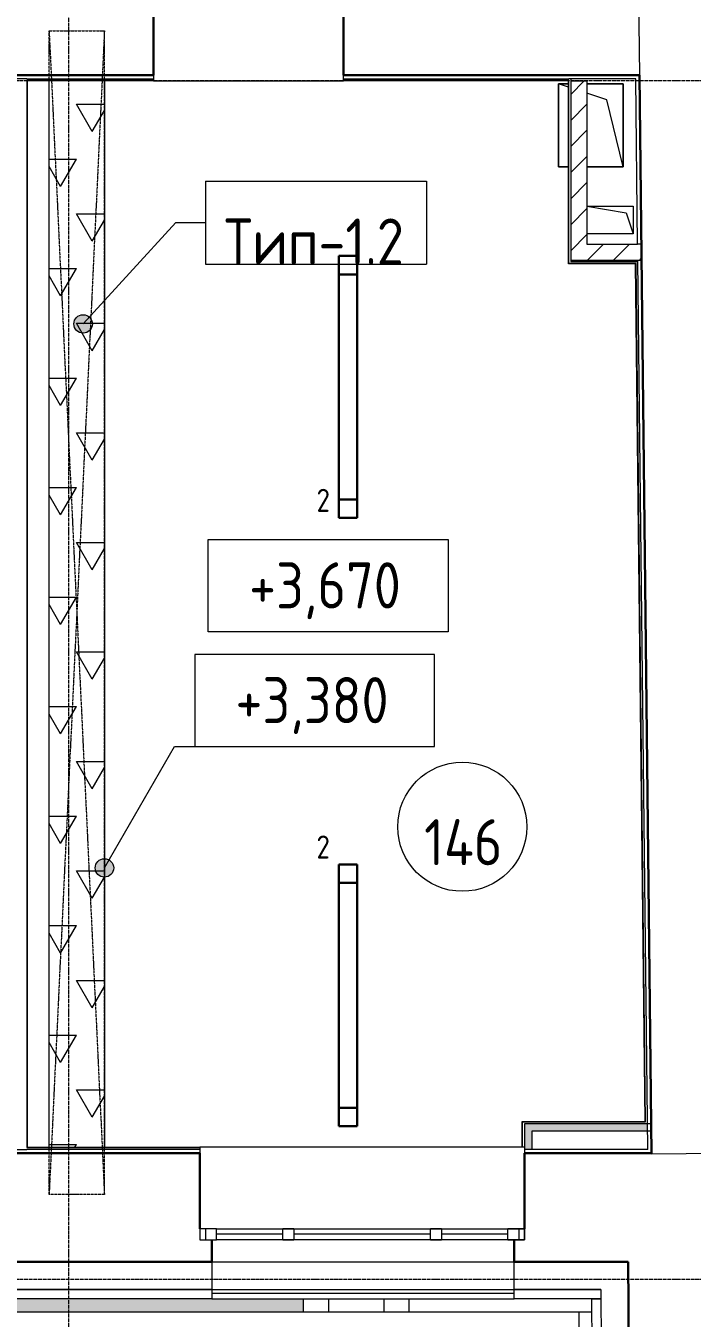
# Model space of a CAD drawing. Header units: millimetres. Extents: x -13069 to 207500, y -71366 to 56785.
# Drawn here: x 38216 to 41830, y 1583 to 8592 of the extents above; entities that cross this region are included whole.
import ezdxf

# ---------------------------------------------------------------- set-up
doc = ezdxf.new("R2010")
doc.units = ezdxf.units.MM
doc.linetypes.add('ADSK_Линия сетки', pattern=[25, 20, -2.5, 0, -2.5])
doc.linetypes.add('ADSK_Штрихпунктирная 2 точки_ш15 п1_5 п1_5 п1_5', pattern=[19.5, 15, -1.5, 0, -1.5, 0, -1.5])
for name, color, linetype, lineweight in [('_ Окна', 7, 'Continuous', 9), ('Аннотация', 7, 'Continuous', 18), ('Марки', 7, 'Continuous', 20), ('Марки помещений', 7, 'Continuous', 20), ('Обобщенные модели', 7, 'Continuous', 18), ('Окна', 7, 'Continuous', 9), ('Оси', 7, 'Continuous', 9), ('Отметки', 7, 'Continuous', 9), ('Потолки', 7, 'Continuous', 9), ('Потолки штриховка', 7, 'Continuous', 9), ('Стены внутренние', 7, 'Continuous', 18), ('Стены наружные', 7, 'Continuous', 18), ('Стены несущие', 7, 'Continuous', 30), ('Стены отделка', 7, 'Continuous', 30), ('Стены штриховка', 7, 'Continuous', 9), ('Стены штриховка поверхности', 7, 'Continuous', 18)]:
    doc.layers.add(name, color=color, linetype=linetype, lineweight=lineweight)
doc.layers.add('Линии', color=7, linetype='Continuous', lineweight=9, true_color=0x00a600)
doc.styles.add('GOST Common_1', font='GOST_Common.ttf', dxfattribs={"width": 0.9, "height": 250})
doc.styles.add('GOST Common_2', font='GOST_Common.ttf', dxfattribs={"width": 0.9, "height": 250})
doc.styles.add('GOST Common_4', font='GOST_Common.ttf', dxfattribs={"width": 0.9, "height": 125})
doc.styles.add('GOST Common_B', font='', dxfattribs={"width": 0.9, "height": 250})
doc.styles.get('GOST Common_B').set_extended_font_data('GOST Common', bold=True)
pattern_1 = [(45, (0, 0), (-70.71068, 70.71068), [])]

# ---------------------------------------------------------------- blocks, each defined once
blk = doc.blocks.new('GM_Отверстие прямоугольное _в плите_ - Отверстие-1433103-План потолков 1-го этажа')
at = {"layer": 'Обобщенные модели'}
for p, q in [((20.6, 225), (-175, 225)), ((-175, 225), (-175, -225)), ((-175, 225), (-87.5, -137.5)), ((-175, -225), (-175, 225)), ((-175, 225), (20.6, 225)), ((175, 225), (120.6, 225)), ((120.6, 225), (175, 225)), ((175, -225), (175, 225)), ((175, 225), (175, -225)), ((-87.5, -137.5), (20.6, -173.5)), ((120.5, -206.8), (175, -225)), ((-175, -225), (20.6, -225)), ((20.6, -225), (-175, -225)), ((120.5, -225), (175, -225)), ((175, -225), (120.5, -225))]:
    blk.add_line(p, q, dxfattribs=at)
blk = doc.blocks.new('GM_Отверстие прямоугольное _в плите_ - Отверстие-V7-План потолков 1-го этажа')
at = {"layer": 'Обобщенные модели'}
for p, q in [((-75, -125), (-75, 125)), ((-75, 125), (75, 125)), ((-75, -125), (-75, 125)), ((-75, 125), (75, 125)), ((-75, -125), (-37.5, 87.5)), ((-37.5, 87.5), (75, 125)), ((75, 125), (75, -125)), ((75, 125), (75, -125))]:
    blk.add_line(p, q, dxfattribs=at)
blk = doc.blocks.new('окно трехпол с фрамугой - 1740 и 1760 -2300_h___нов_ ок1-2142734-План потолков 1-го этажа')
at = {"layer": '_ Окна', "lineweight": 18}
for p, q in [((-880, 115), (-880, 175)), ((-880, 175), (-790, 175)), ((-790, 175), (-790, 115)), ((-430, 115), (-430, 175)), ((-430, 175), (-370, 175)), ((-370, 175), (-370, 115)), ((370, 115), (370, 175)), ((370, 175), (430, 175)), ((430, 175), (430, 115)), ((790, 175), (790, 115)), ((880, 175), (790, 175)), ((880, 115), (880, 175)), ((-790, 115), (-880, 115)), ((-370, 115), (-430, 115)), ((430, 115), (370, 115)), ((790, 115), (880, 115))]:
    blk.add_line(p, q, dxfattribs=at)
at = {"layer": '_ Окна'}
for p, q in [((-850, 115), (-850, 175)), ((-790, 145), (-430, 145)), ((-370, 145), (370, 145)), ((430, 145), (790, 145)), ((850, 115), (850, 175))]:
    blk.add_line(p, q, dxfattribs=at)
at = {"layer": 'Окна'}
for p, q in [((-880, 175), (-880, 115)), ((-790, 175), (-880, 175)), ((-790, 175), (-430, 175)), ((-370, 175), (-430, 175)), ((-370, 175), (370, 175)), ((430, 175), (370, 175)), ((430, 175), (790, 175)), ((880, 175), (790, 175)), ((880, 115), (880, 175)), ((-880, 115), (-790, 115)), ((-430, 115), (-790, 115)), ((-430, 115), (-370, 115)), ((370, 115), (-370, 115)), ((370, 115), (430, 115)), ((790, 115), (430, 115)), ((790, 115), (880, 115))]:
    blk.add_line(p, q, dxfattribs=at)
blk = doc.blocks.new('ADSK_Марка_Помещение_ОдноЗначение - Номер-159740-План потолков 1-го этажа')
at = {"layer": 'Марки помещений'}
blk.add_circle((0, 0), 3.5, dxfattribs=at)
blk = doc.blocks.new('Высотные отметки - Рамка-12095-План потолков 1-го этажа')
at = {"layer": 'Аннотация', "lineweight": 20}
for p, q in [((-6.5, 0), (-6.5, 5)), ((-6.5, 5), (6.5, 5)), ((6.5, 5), (6.5, 0)), ((6.5, 0), (-6.5, 0))]:
    blk.add_line(p, q, dxfattribs=at)
blk = doc.blocks.new('ADSK_Марка_Потолок - ADSK_Марка и Смещение от уровня-155896-План потолков 1-го этажа')
at = {"layer": 'Марки'}
for p, q in [((-6, 4.5), (-6, 0)), ((-6, 4.5), (6, 4.5)), ((6, 4.5), (6, 0)), ((-6, 0), (6, 0))]:
    blk.add_line(p, q, dxfattribs=at)

msp = doc.modelspace()

# ---------------------------------------------------------------- hatches: boundary and pattern name
at = {"layer": 'Марки'}
h = msp.add_hatch(color=256, dxfattribs=at)
edge = h.paths.add_edge_path()
edge.add_arc((38527.044, 6975.541), 50, 0, 360)
at = {"layer": 'Отметки'}
h = msp.add_hatch(color=256, dxfattribs=at)
edge = h.paths.add_edge_path()
edge.add_arc((38642.549, 4025.318), 50, 0, 360)
at = {"layer": 'Потолки штриховка', "lineweight": 18, "true_color": 0x787878}
h = msp.add_hatch(dxfattribs=at)
h.set_pattern_fill('FP_91', color=8, style=0, pattern_type=2)
h.set_pattern_definition([(60, (0, 0), (-171.45, 296.96), [171.45, -171.45]), (120, (0, 0), (-342.9, 6e-05), [171.45, -171.45]), (0, (-85.72, 148.48), (171.45, 296.96), [171.45, -171.45])])
h.paths.add_polyline_path([(38342.549, 2510.232), (38642.549, 2510.232), (38642.549, 8293.209), (38342.549, 8293.209), (38342.549, 2514.899)])
at = {"layer": 'Стены внутренние', "lineweight": 9, "true_color": 0x005b00}
h = msp.add_hatch(dxfattribs=at)
h.set_pattern_fill('FP_6', color=98, style=0, pattern_type=2)
h.set_pattern_definition(pattern_1)
h.paths.add_polyline_path([(41207.005, 7319.642), (41259.43, 7319.642), (41259.43, 8293.209), (41171.43, 8293.209), (41171.43, 7319.642)])
h = msp.add_hatch(dxfattribs=at)
h.set_pattern_fill('FP_6', color=98, style=0, pattern_type=2)
h.set_pattern_definition(pattern_1)
h.paths.add_polyline_path([(41544.374, 7319.642), (41555.3, 7319.642), (41554.324, 7407.642), (41259.43, 7407.642), (41259.43, 7319.642), (41544.153, 7319.642)])
at = {"layer": 'Стены внутренние'}
for points in [[(40920.128, 2498.232), (40960.128, 2498.232), (40960.128, 2638.232), (40920.128, 2638.232), (40920.128, 2510.232)], [(41207.005, 2598.232), (41587.638, 2598.232), (41587.194, 2638.232), (40960.128, 2638.232), (40960.128, 2598.232), (41086.662, 2598.232)]]:
    msp.add_hatch(color=256, dxfattribs=at).paths.add_polyline_path(points)
at = {"layer": 'Стены штриховка поверхности', "true_color": 0xcacbcc}
msp.add_hatch(color=9, dxfattribs=at).paths.add_polyline_path([(37453.66, 1618.232), (39720.45, 1618.232), (39720.45, 1688.232), (37453.66, 1688.232)])

# ---------------------------------------------------------------- linework, layer by layer
at = {"layer": 'Линии', "color": 7, "linetype": 'ADSK_Штрихпунктирная 2 точки_ш15 п1_5 п1_5 п1_5'}
for p, q in [((38342.549, 8565.209), (38642.549, 8565.209)), ((38342.549, 2253.428), (38342.549, 8565.209)), ((38642.549, 8565.209), (38342.549, 2253.428)), ((38342.549, 8565.209), (38642.549, 2253.428)), ((38642.549, 2253.428), (38642.549, 8565.209)), ((38642.549, 2253.428), (38342.549, 2253.428))]:
    msp.add_line(p, q, dxfattribs=at)
at = {"layer": 'Линии', "color": 5, "lineweight": 30, "true_color": 0x0000ff}
for p, q in [((39913.505, 7343.855), (40013.505, 7343.855)), ((39913.505, 5923.855), (39913.505, 7343.855)), ((40013.505, 7343.855), (40013.505, 5923.855)), ((39913.505, 7243.855), (40013.505, 7243.855)), ((40013.505, 6023.855), (39913.505, 6023.855)), ((40013.505, 5923.855), (39913.505, 5923.855))]:
    msp.add_line(p, q, dxfattribs=at)
at = {"layer": 'Линии', "color": 1, "lineweight": 30, "true_color": 0xff0000}
for p, q in [((39913.193, 4043.855), (40013.193, 4043.855)), ((39913.193, 2623.855), (39913.193, 4043.855)), ((40013.193, 4043.855), (40013.193, 2623.855)), ((39913.193, 3943.855), (40013.193, 3943.855)), ((40013.193, 2723.855), (39913.193, 2723.855)), ((40013.193, 2623.855), (39913.193, 2623.855))]:
    msp.add_line(p, q, dxfattribs=at)
at = {"layer": 'Марки'}
for p, q in [((38527.044, 6975.541), (39030.497, 7525.144)), ((39030.497, 7525.144), (39189.924, 7525.144))]:
    msp.add_line(p, q, dxfattribs=at)
msp.add_circle((38527.044, 6975.541), 50, dxfattribs=at)
at = {"layer": 'Оси', "linetype": 'ADSK_Линия сетки'}
for p, q in [((38449.565, -6947.806), (38449.565, 20975.814)), ((-12268.557, 8295), (56004.853, 8295)), ((-12268.557, 1795), (42270, 1795))]:
    msp.add_line(p, q, dxfattribs=at)
at = {"layer": 'Отметки', "lineweight": 20}
for p, q in [((38642.549, 4025.318), (39022.413, 4683.263)), ((39022.413, 4683.263), (39781.904, 4683.263))]:
    msp.add_line(p, q, dxfattribs=at)
at = {"layer": 'Отметки'}
msp.add_circle((38642.549, 4025.318), 50, dxfattribs=at)
at = {"layer": 'Потолки'}
for p, q in [((38342.549, 2510.232), (38342.549, 8293.209)), ((38642.549, 8293.209), (38642.549, 2510.232))]:
    msp.add_line(p, q, dxfattribs=at)
at = {"layer": 'Стены внутренние'}
msp.add_line((39226.128, 1888.232), (40865.128, 1888.232), dxfattribs=at)
at = {"layer": 'Стены наружные'}
for p, q in [((38909, 8293.209), (39939, 8293.209)), ((40908.128, 2510.232), (39160.128, 2510.232)), ((39225.128, 1738.232), (40865.128, 1738.232)), ((39225.128, 1718.232), (40865.128, 1718.232)), ((39225.128, 1688.232), (40865.128, 1688.232)), ((39720.45, 1688.232), (39720.45, 1618.232)), ((39857.055, 1688.232), (39857.055, 1618.232)), ((40157.055, 1688.232), (40157.055, 1618.232)), ((40293.659, 1688.232), (40293.659, 1618.232)), ((35716.149, 1618.232), (39857.055, 1618.232)), ((39857.055, 1618.232), (41285.477, 1618.232)), ((41215.475, 1618.232), (41227.315, 52.772))]:
    msp.add_line(p, q, dxfattribs=at)
at = {"layer": 'Стены несущие'}
for p, q in [((38909, 8805.209), (38909, 8325.209)), ((39939, 8325.209), (39939, 8805.209)), ((38909, 8325.209), (37714, 8325.209)), ((41544.153, 8325.209), (39939, 8325.209)), ((41609.016, 2474.019), (41544.153, 8325.209)), ((38080.128, 2478.232), (39160.128, 2478.232)), ((39160.128, 2478.232), (39160.128, 2068.232)), ((40920.128, 2068.232), (40920.128, 2478.232)), ((40920.128, 2478.232), (41608.969, 2478.232)), ((39225.128, 2008.232), (39225.128, 1888.232)), ((40865.128, 1888.232), (40865.128, 2008.232)), ((38025.128, 1888.232), (39225.128, 1888.232)), ((41483.44, 1888.232), (40865.128, 1888.232)), ((41498.648, -122.491), (41483.44, 1888.232))]:
    msp.add_line(p, q, dxfattribs=at)
at = {"layer": 'Стены отделка', "lineweight": 9}
for p, q in [((38221.262, 8305.209), (37714, 8305.209)), ((38223.262, 8293.209), (38223.262, 2510.232)), ((38909, 8293.209), (38223.262, 8293.209)), ((38909, 8325.209), (38909, 8293.209)), ((39939, 8293.209), (39939, 8325.209)), ((41159.43, 8293.209), (39939, 8293.209)), ((41159.43, 7303.642), (41159.43, 8293.209)), ((41524.373, 8305.209), (41161.43, 8305.209)), ((41171.43, 8305.209), (41171.43, 7313.642)), ((41171.43, 8293.209), (41259.43, 8293.209)), ((41259.43, 8293.209), (41259.43, 7407.642)), ((41534.323, 7407.642), (41524.373, 8305.209)), ((41544.153, 8325.209), (41545.25, 8325.209)), ((41545.25, 8305.209), (41544.374, 8305.209)), ((41545.25, 8325.209), (41545.25, 8305.209)), ((41259.43, 7407.642), (41534.323, 7407.642)), ((41523.497, 7301.642), (41161.43, 7301.642)), ((41535.299, 7319.642), (41171.43, 7319.642)), ((41171.43, 7313.642), (41535.365, 7313.642)), ((41575.061, 2650.232), (41523.497, 7301.642)), ((41588.746, 2498.232), (41535.299, 7319.642)), ((40908.128, 2510.232), (40908.128, 2648.232)), ((40910.128, 2650.232), (41575.061, 2650.232)), ((41607.195, 2638.232), (40920.128, 2638.232)), ((40920.128, 2638.232), (40920.128, 2478.232)), ((41607.639, 2598.232), (40960.128, 2598.232)), ((40960.128, 2598.232), (40960.128, 2498.232)), ((38080.128, 2498.232), (38221.262, 2498.232)), ((38223.262, 2510.232), (39160.128, 2510.232)), ((39160.128, 2510.232), (39160.128, 2478.232)), ((40920.128, 2510.232), (40908.128, 2510.232)), ((41588.746, 2498.232), (40920.128, 2498.232)), ((41608.747, 2498.232), (41609.526, 2498.232)), ((41609.526, 2478.232), (41608.969, 2478.232)), ((41609.526, 2498.232), (41609.526, 2478.232)), ((39225.128, 1888.232), (39225.128, 1688.232)), ((40865.128, 1688.232), (40865.128, 1888.232)), ((39225.128, 1688.232), (38025.128, 1688.232)), ((40865.128, 1738.232), (40866.128, 1738.232)), ((41334.571, 1688.232), (40865.128, 1688.232)), ((41284.95, 1687.855), (41334.949, 1688.233)), ((41299.767, -271.102), (41284.95, 1687.855)), ((41334.571, 1738.232), (41334.571, 1688.232)), ((41334.571, 1738.232), (41349.771, -271.452))]:
    msp.add_line(p, q, dxfattribs=at)
at = {"layer": 'Стены штриховка'}
for p, q in [((41538.832, 8805.209), (41544.153, 8325.209)), ((38221.262, 8305.209), (38909, 8305.209)), ((38221.262, 8295.209), (38221.262, 2508.232)), ((38909, 8295.209), (38221.262, 8295.209)), ((39939, 8305.209), (41161.43, 8305.209)), ((41161.43, 8295.209), (39939, 8295.209)), ((41161.43, 7301.642), (41161.43, 8295.209)), ((41554.324, 7407.642), (41534.323, 7407.642)), ((41525.475, 7303.642), (41159.43, 7303.642)), ((41159.43, 7301.642), (41159.43, 7303.642)), ((41161.43, 7301.642), (41159.43, 7301.642)), ((41577.083, 2648.232), (41525.475, 7303.642)), ((41555.3, 7319.642), (41535.299, 7319.642)), ((40908.128, 2648.232), (40908.128, 2650.232)), ((40908.128, 2650.232), (40910.128, 2650.232)), ((40908.128, 2648.232), (41577.083, 2648.232)), ((40910.128, 2510.232), (40910.128, 2650.232)), ((38221.262, 2508.232), (39160.128, 2508.232)), ((39160.128, 2498.232), (38221.262, 2498.232)), ((41609.016, 2474.019), (41988.993, 2478.232)), ((39225.128, 1738.232), (38025.128, 1738.232)), ((38026.128, 1738.232), (39225.128, 1738.232)), ((41334.571, 1738.232), (40865.128, 1738.232)), ((40866.128, 1738.232), (41334.571, 1738.232))]:
    msp.add_line(p, q, dxfattribs=at)

# ---------------------------------------------------------------- block references
at = {"layer": 'Марки', "xscale": 99.99999999999993, "yscale": 99.99999999999993, "zscale": 99.99999999999993}
msp.add_blockref('ADSK_Марка_Потолок - ADSK_Марка и Смещение от уровня-155896-План потолков 1-го этажа', (39789.924, 7300.144), dxfattribs=at)
at = {"layer": 'Марки помещений', "xscale": 99.99999999999993, "yscale": 99.99999999999993, "zscale": 99.99999999999993}
msp.add_blockref('ADSK_Марка_Помещение_ОдноЗначение - Номер-159740-План потолков 1-го этажа', (40583.201, 4248.31), dxfattribs=at)
at = {"layer": 'Обобщенные модели'}
for name, p, rotation in [('GM_Отверстие прямоугольное _в плите_ - Отверстие-1433103-План потолков 1-го этажа', (41280, 8052.642), 180), ('GM_Отверстие прямоугольное _в плите_ - Отверстие-V7-План потолков 1-го этажа', (41384.43, 7539.642), 269.9999999999994)]:
    msp.add_blockref(name, p, dxfattribs=dict(at, rotation=rotation))
at = {"layer": 'Окна', "rotation": 180}
msp.add_blockref('окно трехпол с фрамугой - 1740 и 1760 -2300_h___нов_ ок1-2142734-План потолков 1-го этажа', (40040.128, 2183.232), dxfattribs=at)
at = {"layer": 'Отметки', "lineweight": 20, "xscale": 99.99999999999993, "yscale": 99.99999999999993, "zscale": 99.99999999999993}
msp.add_blockref('Высотные отметки - Рамка-12095-План потолков 1-го этажа', (39855.818, 5305.714), dxfattribs=at)
at = {"layer": 'Отметки', "lineweight": 20, "extrusion": (0, 0, -1), "xscale": 99.99999999999993, "yscale": 99.99999999999993, "zscale": 99.99999999999993}
msp.add_blockref('Высотные отметки - Рамка-12095-План потолков 1-го этажа', (-39781.904, 4683.263), dxfattribs=at)

# ---------------------------------------------------------------- texts
at = {"layer": 'Аннотация', "lineweight": 9, "char_height": 125, "width": 175.5, "attachment_point": 5, "line_spacing_factor": 1.022766, "style": 'GOST Common_4'}
for insert in [(39829.143, 6018.676), (39828.831, 4138.676)]:
    msp.add_mtext('\\pt180,360,540,720,900,1080,1260,1440,1620,1800,1980,2160,2340,2520,2700,2880,3060,3240,3420,3600,3780,3960,4140,4320,4500,4680,4860,5040,5220,5400,5580,5760;2', dxfattribs=dict(at, insert=insert))
at = {"layer": 'Марки', "lineweight": 9, "insert": (39779.293, 7422.3), "char_height": 250, "width": 1024.2, "attachment_point": 5, "line_spacing_factor": 1.022766, "style": 'GOST Common_B'}
msp.add_mtext('\\pt1143,2286,3429,4572,5715,6858,8001,9144,10287,11430,12573,13716,14859,16002,17145,18288,19431,20574,21717,22860,24003,25146,26289,27432,28575,29718,30861,32004,33147,34290,35433,36576;Тип-1.2', dxfattribs=at)
at = {"layer": 'Марки помещений', "lineweight": 9, "insert": (40588.593, 4164.728), "char_height": 250, "width": 458.1, "attachment_point": 5, "line_spacing_factor": 1.022766, "style": 'GOST Common_2'}
msp.add_mtext('\\pt450,900,1350,1800,2250,2700,3150,3600,4050,4500,4950,5400,5850,6300,6750,7200,7650,8100,8550,9000,9450,9900,10350,10800,11250,11700,12150,12600,13050,13500,13950,14400;146', dxfattribs=at)
at = {"layer": 'Отметки', "lineweight": 20, "char_height": 250, "width": 1028.82257, "attachment_point": 1, "line_spacing_factor": 1.022761, "style": 'GOST Common_1'}
for s, insert in [('+3,670', (39427.142, 5682.421)), ('+3,380', (39353.228, 5059.97))]:
    msp.add_mtext(s, dxfattribs=dict(at, insert=insert))

doc.saveas('drawing.dxf')
